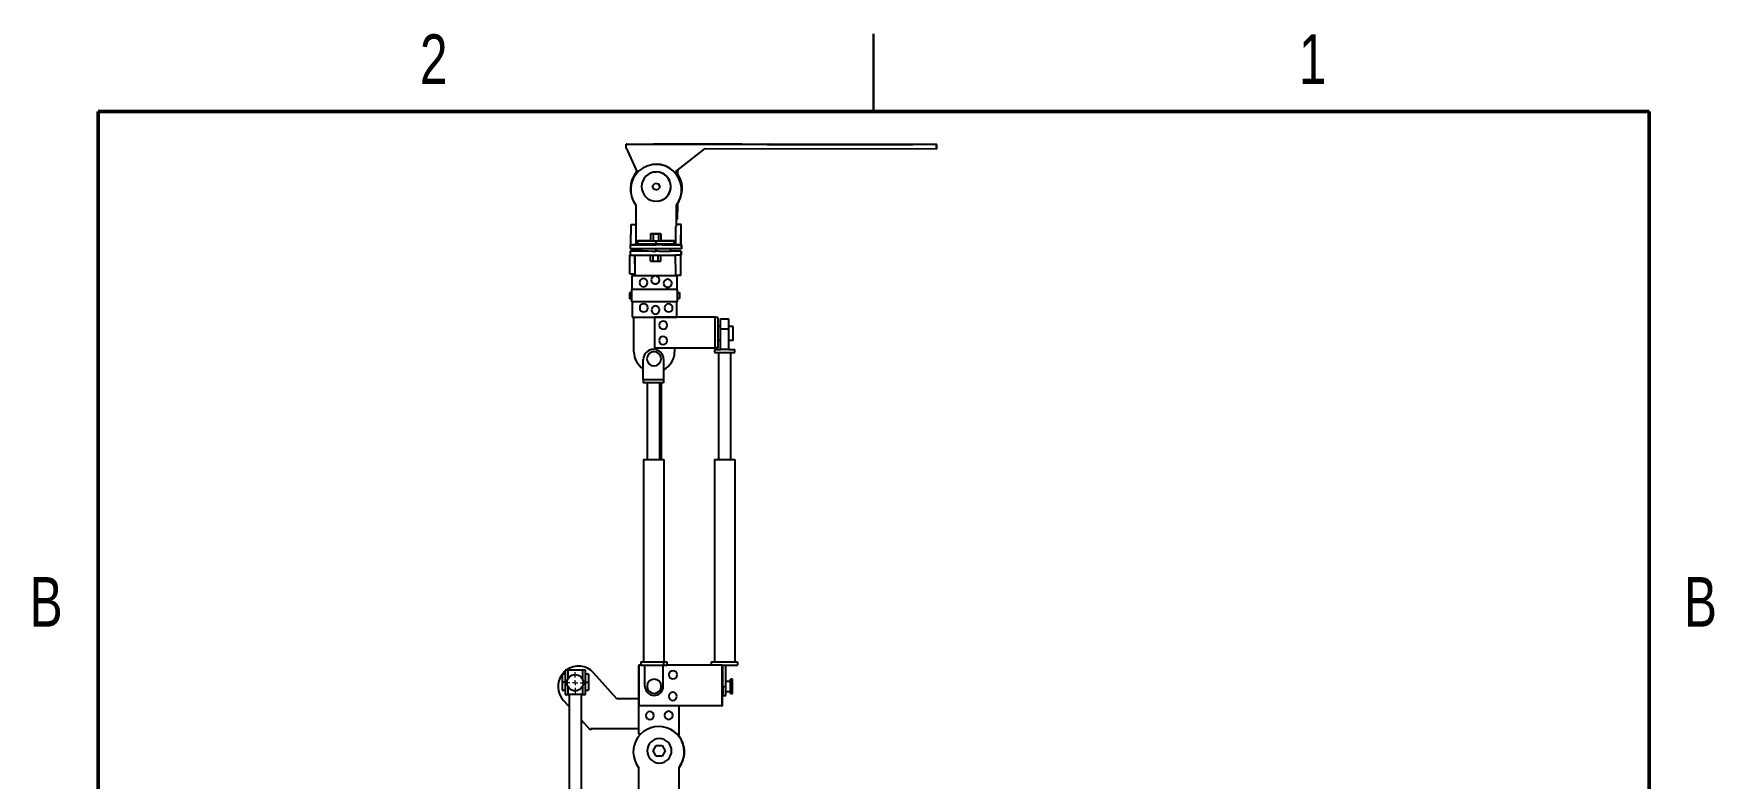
# Model space of a CAD drawing. Header units: inches. Extents: x 0.1 to 8.4, y 0.1 to 10.9.
# Drawn here: x 0.19 to 8.32, y 7.28 to 10.88 of the extents above; entities that cross this region are included whole.
import ezdxf

# ---------------------------------------------------------------- set-up
doc = ezdxf.new("R2010")
doc.units = ezdxf.units.IN
doc.header["$MEASUREMENT"] = 0
doc.styles.add('SLDTEXTSTYLE0', font='TXT', dxfattribs={"width": 0.75})

# ---------------------------------------------------------------- blocks, each defined once
blk = doc.blocks.new('SW_CENTERMARKSYMBOL_7')
at = {"color": 0, "linetype": 'Continuous', "lineweight": 0}
for p, q in [((-0.025, 0), (-0.0519, 0)), ((0, 0), (-0.0125, 0)), ((0, 0.025), (0, 0.0519)), ((0, 0), (0, 0.0125)), ((0, 0), (0, -0.0125)), ((0, 0), (0.0125, 0)), ((0.025, 0), (0.0519, 0)), ((0, -0.025), (0, -0.0519))]:
    blk.add_line(p, q, dxfattribs=at)

msp = doc.modelspace()

# ---------------------------------------------------------------- linework, layer by layer
at = {"color": 7, "linetype": 'Continuous', "lineweight": 25}
for p, q in [((4.25, 10.875), (4.25, 10.5)), ((4.25, 10.5), (4.25, 10.875)), ((3.0536, 10.3247), (3.0538, 10.3243)), ((3.0536, 10.3247), (3.0538, 10.3247)), ((3.0536, 10.3247), (3.0537, 10.3247)), ((3.0537, 10.3247), (3.0538, 10.3247)), ((3.0562, 10.3418), (3.0538, 10.3415)), ((3.0538, 10.3415), (4.5532, 10.3398)), ((3.0538, 10.3247), (3.0538, 10.3415)), ((3.0538, 10.3215), (3.0538, 10.3243)), ((4.5555, 10.3401), (3.0562, 10.3418)), ((3.1863, 10.3416), (3.1849, 10.3414)), ((3.3169, 10.3413), (3.1849, 10.3414)), ((3.1863, 10.3416), (3.3169, 10.3413)), ((3.1863, 10.3416), (3.1863, 10.3414)), ((3.1928, 10.3413), (3.3613, 10.3412)), ((3.5287, 10.341), (3.1928, 10.3413)), ((3.5441, 10.3412), (3.2082, 10.3416)), ((3.3756, 10.3413), (3.2082, 10.3416)), ((3.3613, 10.3412), (3.5287, 10.341)), ((3.3613, 10.3412), (3.3613, 10.3412)), ((3.5441, 10.3412), (3.3756, 10.3413)), ((3.6124, 10.3411), (3.3871, 10.3413)), ((3.6111, 10.3409), (3.3871, 10.3413)), ((3.6124, 10.3411), (3.6111, 10.3409)), ((3.718, 10.341), (3.7167, 10.3408)), ((4.0282, 10.3405), (3.7167, 10.3408)), ((4.0282, 10.3405), (3.718, 10.341)), ((3.718, 10.341), (3.718, 10.3408)), ((4.4174, 10.34), (3.7353, 10.3407)), ((3.7353, 10.3407), (4.077, 10.3404)), ((4.4241, 10.3402), (3.742, 10.341)), ((4.0824, 10.3405), (3.742, 10.341)), ((4.077, 10.3404), (4.4174, 10.34)), ((4.077, 10.3404), (4.077, 10.3404)), ((4.4241, 10.3402), (4.0824, 10.3405)), ((4.4415, 10.3402), (4.13, 10.3404)), ((4.13, 10.3404), (4.4402, 10.34)), ((4.4415, 10.3402), (4.4402, 10.34)), ((4.5532, 10.3398), (4.5555, 10.3401)), ((4.5532, 10.3198), (4.5532, 10.3398)), ((4.5555, 10.3201), (4.5555, 10.3401)), ((3.0538, 10.3215), (3.055, 10.3215)), ((3.055, 10.3215), (3.1047, 10.2088)), ((3.1812, 10.2431), (3.1811, 10.2431)), ((3.2932, 10.2091), (3.4346, 10.3211)), ((3.2932, 10.2091), (3.4347, 10.3211)), ((3.4346, 10.3211), (4.5532, 10.3198)), ((4.5532, 10.3198), (4.5555, 10.3201)), ((3.1039, 10.208), (3.1039, 10.2105)), ((3.1886, 10.2068), (3.1885, 10.2068)), ((3.1886, 10.2068), (3.1985, 10.2075)), ((3.1985, 10.2075), (3.1984, 10.2075)), ((3.2932, 10.2091), (3.2932, 10.2091)), ((3.3008, 10.2151), (3.3008, 10.1996)), ((3.3009, 10.2152), (3.3009, 10.1995)), ((3.1811, 10.1406), (3.193, 10.1536)), ((3.1864, 10.1238), (3.1811, 10.1406)), ((3.2036, 10.12), (3.1864, 10.1238)), ((3.193, 10.1536), (3.2102, 10.1498)), ((3.193, 10.1536), (3.193, 10.1536)), ((3.193, 10.1536), (3.2102, 10.1498)), ((3.2155, 10.133), (3.2036, 10.12)), ((3.2155, 10.133), (3.2036, 10.12)), ((3.2036, 10.12), (3.2036, 10.12)), ((3.2102, 10.1498), (3.2155, 10.133)), ((3.2102, 10.1498), (3.2102, 10.1498)), ((3.2102, 10.1498), (3.2155, 10.133)), ((3.2155, 10.133), (3.2155, 10.133)), ((3.0998, 10.0472), (3.0997, 9.944)), ((3.2081, 10.0667), (3.2082, 10.0667)), ((3.2966, 9.9438), (3.2967, 10.0476)), ((3.2966, 9.9517), (3.2968, 10.0476)), ((3.2967, 10.0476), (3.2968, 10.0476)), ((3.3006, 10.0531), (3.3005, 9.9771)), ((3.3007, 10.0532), (3.3006, 9.9772)), ((3.0763, 9.8555), (3.0774, 9.954)), ((3.0774, 9.954), (3.0997, 9.954)), ((3.0997, 9.944), (3.1019, 9.944)), ((3.1009, 9.8555), (3.1019, 9.944)), ((3.1018, 9.8556), (3.1019, 9.944)), ((3.2929, 9.8552), (3.2938, 9.9438)), ((3.2938, 9.9438), (3.2966, 9.9438)), ((3.2966, 9.9438), (3.2966, 9.9517)), ((3.3005, 9.9771), (3.2967, 9.9771)), ((3.3186, 9.9538), (3.2967, 9.9538)), ((3.3006, 9.9772), (3.3005, 9.9771)), ((3.3175, 9.8552), (3.3186, 9.9538)), ((3.3184, 9.8553), (3.3186, 9.9538)), ((3.074, 9.8352), (3.0741, 9.8549)), ((3.3201, 9.8349), (3.074, 9.8352)), ((3.0741, 9.8549), (3.075, 9.855)), ((3.3201, 9.8546), (3.0741, 9.8549)), ((3.075, 9.855), (3.0996, 9.855)), ((3.0763, 9.8555), (3.1009, 9.8555)), ((3.0996, 9.8555), (3.0996, 9.855)), ((3.0996, 9.855), (3.1256, 9.8549)), ((3.1018, 9.8556), (3.1009, 9.8555)), ((3.1079, 9.8746), (3.1078, 9.8598)), ((3.1256, 9.8598), (3.1256, 9.8549)), ((3.1256, 9.8351), (3.1256, 9.8253)), ((3.1714, 9.909), (3.1714, 9.8745)), ((3.1714, 9.909), (3.1843, 9.9089)), ((3.1833, 9.9089), (3.1714, 9.909)), ((3.1714, 9.8745), (3.1843, 9.8745)), ((3.208, 9.9089), (3.1833, 9.9089)), ((3.1843, 9.9089), (3.1843, 9.8745)), ((3.1843, 9.9089), (3.209, 9.9089)), ((3.1843, 9.8745), (3.209, 9.8744)), ((3.1961, 9.8744), (3.1961, 9.8597)), ((3.2209, 9.9089), (3.208, 9.9089)), ((3.209, 9.9089), (3.2209, 9.9089)), ((3.209, 9.9089), (3.209, 9.8744)), ((3.209, 9.8744), (3.2209, 9.8744)), ((3.2209, 9.9089), (3.2209, 9.8744)), ((3.2684, 9.8547), (3.2684, 9.8596)), ((3.2684, 9.8548), (3.2965, 9.8547)), ((3.285, 9.8596), (3.285, 9.8744)), ((3.3175, 9.8552), (3.2929, 9.8552)), ((3.2965, 9.8547), (3.2965, 9.8552)), ((3.2965, 9.8548), (3.2965, 9.8552)), ((3.2965, 9.8548), (3.3211, 9.8547)), ((3.2965, 9.8547), (3.2965, 9.8548)), ((3.3184, 9.8553), (3.3175, 9.8552)), ((3.3211, 9.8547), (3.3201, 9.8546)), ((3.3201, 9.8349), (3.3201, 9.8546)), ((3.321, 9.835), (3.3201, 9.8349)), ((3.3211, 9.8547), (3.321, 9.835)), ((3.0717, 9.8058), (3.0707, 9.8057)), ((3.0715, 9.7152), (3.0707, 9.8057)), ((3.0707, 9.8057), (3.0719, 9.8057)), ((3.0717, 9.8058), (3.0719, 9.8058)), ((3.0729, 9.8255), (3.0719, 9.8253)), ((3.0719, 9.8253), (3.0719, 9.8057)), ((3.0719, 9.8253), (3.3179, 9.8251)), ((3.0719, 9.8057), (3.0953, 9.8056)), ((3.1256, 9.8254), (3.0729, 9.8255)), ((3.0953, 9.8056), (3.2922, 9.8054)), ((3.0961, 9.7152), (3.0953, 9.8056)), ((3.0961, 9.7152), (3.0962, 9.8056)), ((3.1712, 9.7761), (3.1712, 9.8055)), ((3.1712, 9.7761), (3.1834, 9.7761)), ((3.1834, 9.7761), (3.1834, 9.8055)), ((3.1834, 9.7761), (3.208, 9.776)), ((3.208, 9.776), (3.208, 9.8055)), ((3.208, 9.776), (3.2204, 9.776)), ((3.2204, 9.776), (3.2204, 9.8055)), ((3.2683, 9.8252), (3.2683, 9.835)), ((3.3189, 9.8252), (3.2683, 9.8253)), ((3.3168, 9.8054), (3.2922, 9.8054)), ((3.293, 9.715), (3.2922, 9.8054)), ((3.3168, 9.8054), (3.3179, 9.8054)), ((3.3176, 9.7071), (3.3168, 9.8054)), ((3.3176, 9.7071), (3.3177, 9.8054)), ((3.3179, 9.8251), (3.3189, 9.8252)), ((3.3179, 9.8251), (3.3179, 9.8054)), ((3.3179, 9.8054), (3.3189, 9.8055)), ((3.3189, 9.8252), (3.3189, 9.8055)), ((3.0715, 9.7152), (3.0961, 9.7152)), ((3.0825, 9.6385), (3.0825, 9.7071)), ((3.0825, 9.7071), (3.299, 9.7071)), ((3.0961, 9.7071), (3.0961, 9.7152)), ((3.2929, 9.7071), (3.293, 9.715)), ((3.293, 9.7071), (3.293, 9.715)), ((3.3176, 9.7071), (3.293, 9.7071)), ((3.293, 9.7071), (3.293, 9.7071)), ((3.299, 9.7071), (3.299, 9.6385)), ((3.0798, 9.6236), (3.0699, 9.6236)), ((3.0699, 9.6236), (3.0699, 9.5941)), ((3.0798, 9.5941), (3.0699, 9.5941)), ((3.0798, 9.5796), (3.0798, 9.6385)), ((3.0825, 9.6385), (3.0798, 9.6385)), ((3.299, 9.6385), (3.0825, 9.6385)), ((3.3012, 9.6385), (3.299, 9.6385)), ((3.3012, 9.5796), (3.3012, 9.6385)), ((3.3012, 9.6251), (3.3111, 9.6251)), ((3.3012, 9.5956), (3.3111, 9.5956)), ((3.3111, 9.6251), (3.3111, 9.5956)), ((3.0798, 9.5796), (3.0819, 9.5796)), ((3.2984, 9.5796), (3.0819, 9.5796)), ((3.0819, 9.5796), (3.0819, 9.5058)), ((3.2984, 9.5796), (3.3012, 9.5796)), ((3.2984, 9.5058), (3.2984, 9.5796)), ((3.0819, 9.5058), (3.2984, 9.5058)), ((3.0905, 9.3381), (3.0905, 9.5058)), ((3.1896, 9.5048), (3.1896, 9.3578)), ((3.4852, 9.5048), (3.1896, 9.5048)), ((3.2874, 9.5058), (3.2874, 9.5048)), ((3.4817, 9.5042), (3.4817, 9.3566)), ((3.4965, 9.5042), (3.4817, 9.5042)), ((3.4852, 9.5042), (3.4852, 9.5048)), ((3.4965, 9.5042), (3.4965, 9.3566)), ((3.5098, 9.4607), (3.4965, 9.4607)), ((3.5098, 9.4971), (3.5492, 9.4971)), ((3.5098, 9.4479), (3.5098, 9.4971)), ((3.5492, 9.4479), (3.5098, 9.4479)), ((3.5098, 9.3495), (3.5098, 9.4479)), ((3.5492, 9.4479), (3.5492, 9.4971)), ((3.5703, 9.4607), (3.5492, 9.4607)), ((3.5492, 9.3495), (3.5492, 9.4479)), ((3.5703, 9.4262), (3.5703, 9.4607)), ((3.1896, 9.3578), (3.4817, 9.3572)), ((3.2874, 9.3576), (3.2874, 9.337)), ((3.3164, 9.3557), (3.2874, 9.3557)), ((3.3164, 9.3557), (3.3164, 9.3575)), ((3.4827, 9.3557), (3.3164, 9.3557)), ((3.4803, 9.3495), (3.4803, 9.3347)), ((3.4803, 9.3495), (3.5098, 9.3495)), ((3.4965, 9.3566), (3.4817, 9.3566)), ((3.4827, 9.3557), (3.4827, 9.3566)), ((3.4963, 9.3557), (3.4827, 9.3557)), ((3.4963, 9.3557), (3.4963, 9.3566)), ((3.5098, 9.3918), (3.4965, 9.3918)), ((3.5295, 9.3495), (3.5098, 9.3495)), ((3.5492, 9.3495), (3.5295, 9.3495)), ((3.5703, 9.3918), (3.5492, 9.3918)), ((3.5492, 9.3495), (3.5787, 9.3495)), ((3.5703, 9.3918), (3.5703, 9.4262)), ((3.5787, 9.3347), (3.5787, 9.3495)), ((3.1358, 9.2018), (3.1358, 9.3003)), ((3.2342, 9.3018), (3.2342, 9.2018)), ((3.4803, 9.3347), (3.5787, 9.3347)), ((3.5, 9.3347), (3.5, 8.8176)), ((3.559, 8.8176), (3.559, 9.3347)), ((3.1358, 9.2018), (3.1358, 9.1871)), ((3.1399, 9.2018), (3.1358, 9.2018)), ((3.2342, 9.1871), (3.1358, 9.1871)), ((3.2301, 9.2018), (3.1399, 9.2018)), ((3.1555, 9.1871), (3.1555, 8.8176)), ((3.2145, 9.1871), (3.2145, 8.8176)), ((3.2248, 8.8176), (3.2248, 9.1871)), ((3.2342, 9.2018), (3.2301, 9.2018)), ((3.2342, 9.2018), (3.2342, 9.1871)), ((3.1364, 8.8176), (3.1364, 7.8383)), ((3.1364, 8.8176), (3.1856, 8.8176)), ((3.1856, 8.8176), (3.2348, 8.8176)), ((3.2348, 8.8176), (3.2348, 7.8383)), ((3.4797, 8.8176), (3.4797, 7.8383)), ((3.4797, 8.8176), (3.5289, 8.8176)), ((3.5289, 8.8176), (3.5781, 8.8176)), ((3.5781, 8.8176), (3.5781, 7.8383)), ((3.1124, 7.822), (3.1124, 7.4911)), ((3.1139, 7.822), (3.1124, 7.822)), ((3.1139, 7.8235), (3.1139, 7.6267)), ((3.1234, 7.8235), (3.1139, 7.8235)), ((3.1234, 7.8383), (3.1234, 7.8235)), ((3.1234, 7.8383), (3.143, 7.8383)), ((3.1234, 7.8235), (3.2334, 7.8235)), ((3.143, 7.8383), (3.2334, 7.8383)), ((3.144, 7.7198), (3.144, 7.8235)), ((3.2325, 7.7198), (3.2325, 7.8235)), ((3.2327, 7.7198), (3.2327, 7.8235)), ((3.2334, 7.8383), (3.2514, 7.8383)), ((3.2334, 7.8383), (3.2334, 7.8235)), ((3.2334, 7.8235), (3.2514, 7.8235)), ((3.2514, 7.8235), (3.2514, 7.8383)), ((3.2514, 7.8246), (3.2844, 7.8246)), ((3.516, 7.8235), (3.2514, 7.8235)), ((3.2844, 7.8246), (3.3238, 7.8246)), ((3.3238, 7.8235), (3.3238, 7.8246)), ((3.4636, 7.8383), (3.4636, 7.8235)), ((3.4636, 7.8383), (3.5276, 7.8383)), ((3.516, 7.8235), (3.516, 7.6267)), ((3.5179, 7.8235), (3.516, 7.8235)), ((3.5179, 7.8235), (3.5179, 7.6267)), ((3.5179, 7.8235), (3.5915, 7.8235)), ((3.5187, 7.7446), (3.5187, 7.8235)), ((3.5204, 7.7191), (3.5204, 7.8235)), ((3.5276, 7.8383), (3.5915, 7.8383)), ((3.5352, 7.7191), (3.5352, 7.8235)), ((3.5915, 7.8383), (3.5915, 7.8235)), ((2.7579, 7.7801), (2.7431, 7.7801)), ((2.7431, 7.7801), (2.7431, 7.7408)), ((2.7579, 7.7408), (2.7431, 7.7408)), ((2.7431, 7.7408), (2.7431, 7.7014)), ((2.7579, 7.7985), (2.7579, 7.7443)), ((2.7726, 7.7985), (2.7579, 7.7985)), ((2.7579, 7.7443), (2.7579, 7.7408)), ((2.7579, 7.7408), (2.7579, 7.7373)), ((2.7579, 7.7373), (2.7579, 7.6804)), ((2.7726, 7.7581), (2.7726, 7.7985)), ((2.8415, 7.7985), (2.7726, 7.7985)), ((2.8415, 7.7985), (2.8415, 7.7558)), ((2.8563, 7.7985), (2.8415, 7.7985)), ((2.8563, 7.7443), (2.8563, 7.7985)), ((2.8711, 7.7801), (2.8563, 7.7801)), ((2.8563, 7.7443), (2.8563, 7.7408)), ((2.8563, 7.7408), (2.8563, 7.7373)), ((2.8563, 7.7408), (2.8711, 7.7408)), ((2.8563, 7.6804), (2.8563, 7.7373)), ((2.8711, 7.7801), (2.8711, 7.7408)), ((2.8711, 7.7408), (2.8711, 7.7014)), ((3.0086, 7.6593), (2.8959, 7.7855)), ((3.5204, 7.7446), (3.5179, 7.7446)), ((3.5573, 7.7446), (3.5352, 7.7446)), ((3.5671, 7.7545), (3.5573, 7.7545)), ((3.5573, 7.72), (3.5573, 7.7545)), ((3.5671, 7.72), (3.5671, 7.7545)), ((2.7431, 7.7014), (2.7579, 7.7014)), ((2.777, 7.6238), (2.7491, 7.6544)), ((2.7579, 7.6804), (2.7726, 7.6804)), ((2.7726, 7.6804), (2.7726, 7.7178)), ((2.8415, 7.6804), (2.7726, 7.6804)), ((2.777, 7.6804), (2.777, 6.8177)), ((2.8361, 7.6804), (2.8361, 6.8177)), ((2.8415, 7.7201), (2.8415, 7.6804)), ((2.8415, 7.6804), (2.8563, 7.6804)), ((2.8563, 7.7014), (2.8711, 7.7014)), ((3.1124, 7.6593), (3.0086, 7.6593)), ((3.1883, 7.6764), (3.1884, 7.6764)), ((3.2327, 7.7198), (3.2325, 7.7198)), ((3.5179, 7.6954), (3.5204, 7.6954)), ((3.5187, 7.6267), (3.5187, 7.6954)), ((3.5204, 7.7191), (3.5352, 7.7191)), ((3.5204, 7.7191), (3.5204, 7.6759)), ((3.5204, 7.6759), (3.5352, 7.6759)), ((3.5352, 7.6759), (3.5352, 7.7191)), ((3.5352, 7.6954), (3.5573, 7.6954)), ((3.5671, 7.72), (3.5573, 7.72)), ((3.5573, 7.6856), (3.5573, 7.72)), ((3.5573, 7.6856), (3.5671, 7.6856)), ((3.5671, 7.6856), (3.5671, 7.72)), ((2.8815, 7.5094), (2.8361, 7.5592)), ((3.516, 7.6267), (3.1139, 7.6267)), ((3.3092, 7.4791), (3.3092, 7.6267)), ((3.5179, 7.6267), (3.516, 7.6267)), ((3.5179, 7.6267), (3.5187, 7.6267)), ((2.8815, 7.5144), (2.8815, 7.5094)), ((3.1124, 7.5144), (2.8815, 7.5144)), ((3.1124, 7.4911), (3.1248, 7.4911)), ((3.1832, 7.4086), (3.198, 7.4341)), ((3.198, 7.383), (3.1832, 7.4086)), ((3.198, 7.4341), (3.2275, 7.4341)), ((3.2275, 7.4341), (3.2423, 7.4086)), ((3.2423, 7.4086), (3.2275, 7.383)), ((3.1127, 7.3289), (3.1127, 6.3989)), ((3.2275, 7.383), (3.198, 7.383)), ((3.3095, 7.3289), (3.3089, 7.3289)), ((3.3095, 6.3446), (3.3095, 7.3289))]:
    msp.add_line(p, q, dxfattribs=at)
at = {"color": 7, "linetype": 'Continuous', "lineweight": 50}
for p, q in [((0.5, 0.5), (0.5, 10.5)), ((0.5, 10.5), (8, 10.5)), ((8, 10.5), (8, 0.5))]:
    msp.add_line(p, q, dxfattribs=at)
at = {"color": 8, "linetype": 'Continuous', "lineweight": 25}
for p, q in [((3.1967, 9.8597), (3.1967, 9.8548)), ((3.1967, 9.835), (3.1967, 9.8252))]:
    msp.add_line(p, q, dxfattribs=at)
at = {"color": 7, "linetype": 'Continuous', "lineweight": 25, "flags": 128}
for points in [[(3.1714, 9.8745), (3.16, 9.8746), (3.1488, 9.8746), (3.1387, 9.8746), (3.1297, 9.8746), (3.1221, 9.8746), (3.116, 9.8746), (3.1115, 9.8746), (3.1088, 9.8746), (3.1079, 9.8746), (3.1087, 9.8746), (3.1113, 9.8746), (3.1157, 9.8745), (3.1217, 9.8745), (3.1293, 9.8745), (3.1382, 9.8745), (3.1483, 9.8745), (3.1593, 9.8745), (3.1711, 9.8745), (3.1835, 9.8744), (3.1961, 9.8744)], [(3.1961, 9.8744), (3.2087, 9.8744), (3.2211, 9.8744), (3.2329, 9.8744), (3.244, 9.8744), (3.2542, 9.8744), (3.2632, 9.8744), (3.2708, 9.8744), (3.2769, 9.8744), (3.2813, 9.8744), (3.2841, 9.8744), (3.285, 9.8744), (3.2842, 9.8744), (3.2815, 9.8744), (3.2772, 9.8744), (3.2711, 9.8744), (3.2636, 9.8744), (3.2547, 9.8744), (3.2446, 9.8745), (3.2336, 9.8745), (3.2217, 9.8745), (3.2209, 9.8745)], [(3.2293, 9.8547), (3.2255, 9.8547), (3.2216, 9.8547), (3.2176, 9.8547), (3.2135, 9.8547), (3.2093, 9.8547), (3.2052, 9.8547), (3.2009, 9.8547), (3.1967, 9.8548)], [(3.2293, 9.8547), (3.239, 9.8547), (3.2476, 9.8547), (3.2549, 9.8547), (3.2609, 9.8547), (3.2652, 9.8547), (3.2679, 9.8547), (3.2689, 9.8547), (3.2684, 9.8547)], [(2.7447, 7.7801), (2.7521, 7.7887), (2.7579, 7.7941)]]:
    msp.add_lwpolyline(points, dxfattribs=at)
at = {"color": 7, "linetype": 'Continuous', "lineweight": 25}
msp.add_circle((2.8064, 7.7379), 0.0394, dxfattribs=at)
for centre, radius, start, end in [((3.1981, 10.1212), 0.123, 323.24364, 216.98312), ((3.1982, 10.1213), 0.123, 323.24408, 97.94049), ((3.199, 10.1269), 0.125, 139.04763, 191.29429), ((3.1983, 10.1368), 0.0707, 89.93633, 269.93505), ((3.1983, 10.1368), 0.0707, 269.93631, 89.93507), ((3.1984, 10.1368), 0.0707, 277.9411, 89.93559), ((3.199, 10.1269), 0.125, 330.67496, 41.13434), ((3.1991, 10.127), 0.1249, 329.99607, 41.13449), ((3.2247, 53.2703), 43.4107, 269.84577, 269.96223), ((3.2152, 42.0766), 32.2218, 269.84081, 269.96719), ((3.2616, 46.518), 36.6584, 269.89762, 270.03661), ((3.2156, 42.1699), 32.3447, 269.84057, 269.96648), ((3.2513, 42.5676), 32.7424, 269.90448, 270.02983), ((3.1373, 9.6723), 0.0197, 90, 180), ((3.1373, 9.6723), 0.0197, 180, 90), ((3.1941, 9.6854), 0.0197, 90, 180), ((3.1941, 9.6854), 0.0197, 180, 90), ((3.2539, 9.6693), 0.0197, 90, 180), ((3.2539, 9.6693), 0.0197, 180, 90), ((3.1382, 9.5506), 0.0197, 90, 180), ((3.1382, 9.5506), 0.0197, 180, 90), ((3.195, 9.54), 0.0197, 90, 180), ((3.195, 9.54), 0.0197, 180, 90), ((3.2583, 9.5502), 0.0197, 90, 180), ((3.2583, 9.5502), 0.0197, 180, 90), ((3.2324, 9.4668), 0.0197, 270, 180), ((3.2324, 9.4668), 0.0197, 180, 270), ((3.185, 9.3003), 0.0492, 90, 180), ((3.185, 9.3003), 0.0492, 1.7551, 90), ((3.2318, 9.3925), 0.0197, 270, 180), ((3.2318, 9.3925), 0.0197, 180, 270), ((3.189, 9.3381), 0.0984, 180, 237.31423), ((3.1875, 9.3037), 0.0344, 90, 180), ((3.1875, 9.3037), 0.0344, 180, 90), ((3.189, 9.3381), 0.0984, 297.37469, 359.33568), ((2.8225, 7.7199), 0.0984, 41.76845, 127.05393), ((2.8225, 7.7199), 0.0984, 143.80563, 221.76845), ((3.1884, 7.721), 0.0344, 90, 0), ((3.1884, 7.721), 0.0344, 0, 90), ((3.2796, 7.7761), 0.0197, 90, 0), ((3.2796, 7.7761), 0.0197, 0, 90), ((3.1883, 7.7207), 0.0443, 181.08567, 358.91433), ((3.1884, 7.7207), 0.0443, 270.00122, 358.91379), ((3.2792, 7.6723), 0.0197, 90, 0), ((3.2792, 7.6723), 0.0197, 0, 90), ((3.1679, 7.5792), 0.0197, 90, 270), ((3.1679, 7.5792), 0.0197, 270, 90), ((3.2585, 7.5802), 0.0197, 90, 270), ((3.2585, 7.5802), 0.0197, 270, 90), ((3.2108, 7.4031), 0.123, 0, 217.1032), ((3.2119, 7.4038), 0.123, 0, 37.74277), ((3.2138, 7.4087), 0.0591, 90, 0), ((3.2138, 7.4087), 0.0591, 0, 90), ((3.2108, 7.4031), 0.123, 322.8968, 0), ((3.2119, 7.4038), 0.123, 322.46454, 0)]:
    msp.add_arc(centre, radius, start, end, dxfattribs=at)

# ---------------------------------------------------------------- block references
at = {"color": 7, "linetype": 'Continuous', "lineweight": 0}
msp.add_blockref('SW_CENTERMARKSYMBOL_7', (2.8064, 7.7379), dxfattribs=at)

# ---------------------------------------------------------------- texts
at = {"color": 7, "linetype": 'Continuous', "lineweight": 0, "char_height": 0.24, "attachment_point": 2, "style": 'SLDTEXTSTYLE0'}
for s, insert in [('2', (2.1226, 10.8726)), ('1', (6.3726, 10.8726)), ('B', (0.2482, 8.249)), ('B', (8.2482, 8.249))]:
    msp.add_mtext(s, dxfattribs=dict(at, insert=insert))

doc.saveas('drawing.dxf')
